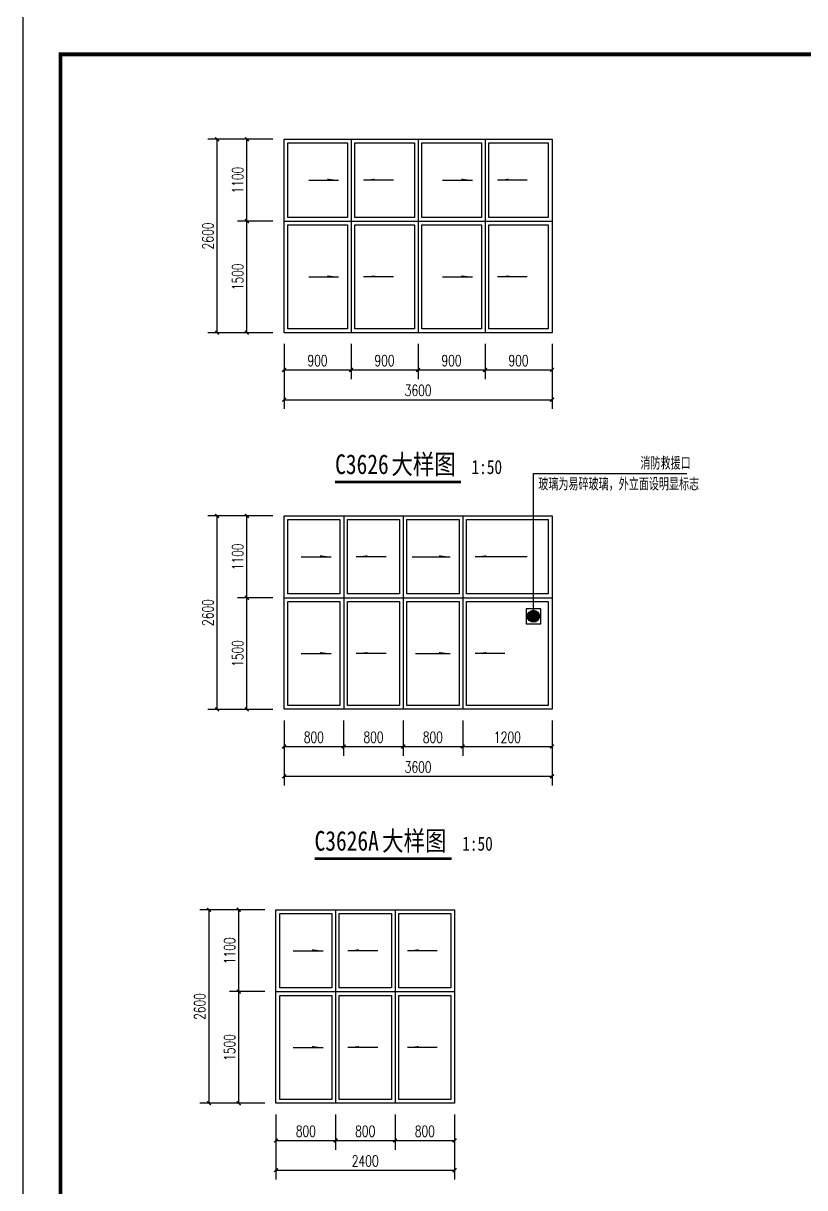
# Model space of a CAD drawing. Extents: x 1900113 to 2270874, y 17288394 to 17931430.
# Drawn here: x 2249874 to 2260374, y 17326832 to 17342482 of the extents above; entities that cross this region are included whole.
import ezdxf

# ---------------------------------------------------------------- set-up
doc = ezdxf.new("R2010")
doc.units = 0
doc.header["$LTSCALE"] = 1000
doc.header["$MEASUREMENT"] = 0
doc.layers.get('Defpoints').update_dxf_attribs({"color": 250})
for name, color, linetype in [('0 - 立面线', 7, 'Continuous'), ('DIM_LEAD', 145, 'Continuous'), ('DIM_SYMB', 165, 'Continuous'), ('PUB_DIM', 161, 'Continuous'), ('PUB_TEXT', 7, 'Continuous'), ('TK', 4, 'Continuous'), ('WINDOW', 140, 'Continuous')]:
    doc.layers.add(name, color=color, linetype=linetype)
doc.styles.add('_TCH_DIM', font='SIMPLEX', dxfattribs={"bigfont": 'GBCBIG'})
doc.styles.add('_TCH_DIM_T3', font='SIMPLEX', dxfattribs={"width": 0.705882, "bigfont": 'GBCBIG'})
doc.styles.add('YAYA', font='', dxfattribs={"width": 0.8, "height": 1})
doc.styles.get('YAYA').set_extended_font_data('SimSun')
doc.dimstyles.new('_TCH_ARCH&&50', dxfattribs={"dimtxt": 148.75, "dimasz": 50, "dimexe": 125, "dimexo": 150, "dimgap": 50, "dimtad": 1, "dimdec": 0, "dimzin": 0, "dimdsep": 46, "dimtxsty": '_TCH_DIM_T3', "dimblk": 'ARCHTICK', "dimcen": 0.09, "dimclrt": 7, "dimazin": 2, "dimtfac": 1, "dimtdec": 0, "dimtix": 1, "dimtmove": 2, "dimatfit": 3, "dimfxl": 0, "dimtolj": 1, "dimtzin": 0, "dimarcsym": 0})

# ---------------------------------------------------------------- blocks, each defined once
blk = doc.blocks.new('123124342')
blk.add_hatch(color=1).paths.add_polyline_path([(195147, 103988, 1), (194987, 103988, 1)])
blk.add_lwpolyline([(194967, 103888), (195167, 103888), (195167, 104088), (194967, 104088)], close=True)
blk.add_circle((195067, 103988), 80)
blk = doc.blocks.new('GeYuanFrame_23875652', base_point=(18.76, 4.34))
at = {"layer": 'TK'}
blk.add_lwpolyline([(18.76, 424.34), (612.76, 424.34), (612.76, 4.34), (18.76, 4.34), (18.76, 424.34)], dxfattribs=at)
at = {"layer": 'TK', "const_width": 1}
blk.add_lwpolyline([(602.76, 414.34), (43.76, 414.34), (43.76, 14.34), (602.76, 14.34)], close=True, dxfattribs=at)
blk = doc.blocks.new('_ArchTick')
at = {"color": 0, "linetype": 'ByBlock', "const_width": 0.4}
blk.add_lwpolyline([(-0.5, -0.5), (0.5, 0.5)], dxfattribs=at)
blk = doc.blocks.new('*D52')
at = {"layer": 'Defpoints', "color": 0}
for p in [(2252478, 17335861), (2252978, 17335861), (2252978, 17333261)]:
    blk.add_point(p, dxfattribs=at)
at = {"layer": 'PUB_DIM', "color": 0, "lineweight": -2}
for p, q in [((2252828, 17335861), (2252353, 17335861)), ((2252478, 17333261), (2252478, 17335861)), ((2252828, 17333261), (2252353, 17333261))]:
    blk.add_line(p, q, dxfattribs=at)
at = {"layer": 'PUB_DIM', "color": 0, "lineweight": -2, "xscale": 50, "yscale": 50, "zscale": 50}
for p, rotation in [((2252478, 17335861), 90), ((2252478, 17333261), 270)]:
    blk.add_blockref('_ArchTick', p, dxfattribs=dict(at, rotation=rotation))
at = {"layer": 'PUB_DIM', "color": 7, "insert": (2252354, 17334561), "char_height": 148.8, "attachment_point": 5, "rotation": 90, "style": '_TCH_DIM_T3'}
blk.add_mtext('\\A1;2600', dxfattribs=at)
blk = doc.blocks.new('*D53')
at = {"layer": 'Defpoints', "color": 0}
for p in [(2253378, 17333261), (2254178, 17333261), (2254178, 17332761)]:
    blk.add_point(p, dxfattribs=at)
at = {"layer": 'PUB_DIM', "color": 0, "lineweight": -2}
for p, q in [((2253378, 17333111), (2253378, 17332636)), ((2254178, 17333111), (2254178, 17332636)), ((2253378, 17332761), (2254178, 17332761))]:
    blk.add_line(p, q, dxfattribs=at)
at = {"layer": 'PUB_DIM', "color": 0, "lineweight": -2, "xscale": 50, "yscale": 50, "zscale": 50, "rotation": 180}
blk.add_blockref('_ArchTick', (2253378, 17332761), dxfattribs=at)
at = {"layer": 'PUB_DIM', "color": 0, "lineweight": -2, "xscale": 50, "yscale": 50, "zscale": 50}
blk.add_blockref('_ArchTick', (2254178, 17332761), dxfattribs=at)
at = {"layer": 'PUB_DIM', "color": 7, "insert": (2253778, 17332886), "char_height": 148.8, "attachment_point": 5, "style": '_TCH_DIM_T3'}
blk.add_mtext('\\A1;800', dxfattribs=at)
blk = doc.blocks.new('*D54')
at = {"layer": 'Defpoints', "color": 0}
for p in [(2254178, 17333261), (2254978, 17333261), (2254978, 17332761)]:
    blk.add_point(p, dxfattribs=at)
at = {"layer": 'PUB_DIM', "color": 0, "lineweight": -2}
for p, q in [((2254178, 17333111), (2254178, 17332636)), ((2254978, 17333111), (2254978, 17332636)), ((2254178, 17332761), (2254978, 17332761))]:
    blk.add_line(p, q, dxfattribs=at)
at = {"layer": 'PUB_DIM', "color": 0, "lineweight": -2, "xscale": 50, "yscale": 50, "zscale": 50, "rotation": 180}
blk.add_blockref('_ArchTick', (2254178, 17332761), dxfattribs=at)
at = {"layer": 'PUB_DIM', "color": 0, "lineweight": -2, "xscale": 50, "yscale": 50, "zscale": 50}
blk.add_blockref('_ArchTick', (2254978, 17332761), dxfattribs=at)
at = {"layer": 'PUB_DIM', "color": 7, "insert": (2254578, 17332886), "char_height": 148.8, "attachment_point": 5, "style": '_TCH_DIM_T3'}
blk.add_mtext('\\A1;800', dxfattribs=at)
blk = doc.blocks.new('*D55')
at = {"layer": 'Defpoints', "color": 0}
for p in [(2254978, 17333261), (2255778, 17333261), (2255778, 17332761)]:
    blk.add_point(p, dxfattribs=at)
at = {"layer": 'PUB_DIM', "color": 0, "lineweight": -2}
for p, q in [((2254978, 17333111), (2254978, 17332636)), ((2255778, 17333111), (2255778, 17332636)), ((2254978, 17332761), (2255778, 17332761))]:
    blk.add_line(p, q, dxfattribs=at)
at = {"layer": 'PUB_DIM', "color": 0, "lineweight": -2, "xscale": 50, "yscale": 50, "zscale": 50, "rotation": 180}
blk.add_blockref('_ArchTick', (2254978, 17332761), dxfattribs=at)
at = {"layer": 'PUB_DIM', "color": 0, "lineweight": -2, "xscale": 50, "yscale": 50, "zscale": 50}
blk.add_blockref('_ArchTick', (2255778, 17332761), dxfattribs=at)
at = {"layer": 'PUB_DIM', "color": 7, "insert": (2255378, 17332886), "char_height": 148.8, "attachment_point": 5, "style": '_TCH_DIM_T3'}
blk.add_mtext('\\A1;800', dxfattribs=at)
blk = doc.blocks.new('*D56')
at = {"layer": 'Defpoints', "color": 0}
for p in [(2255778, 17333261), (2256978, 17333261), (2256978, 17332761)]:
    blk.add_point(p, dxfattribs=at)
at = {"layer": 'PUB_DIM', "color": 0, "lineweight": -2}
for p, q in [((2255778, 17333111), (2255778, 17332636)), ((2256978, 17333111), (2256978, 17332636)), ((2255778, 17332761), (2256978, 17332761))]:
    blk.add_line(p, q, dxfattribs=at)
at = {"layer": 'PUB_DIM', "color": 0, "lineweight": -2, "xscale": 50, "yscale": 50, "zscale": 50, "rotation": 180}
blk.add_blockref('_ArchTick', (2255778, 17332761), dxfattribs=at)
at = {"layer": 'PUB_DIM', "color": 0, "lineweight": -2, "xscale": 50, "yscale": 50, "zscale": 50}
blk.add_blockref('_ArchTick', (2256978, 17332761), dxfattribs=at)
at = {"layer": 'PUB_DIM', "color": 7, "insert": (2256378, 17332886), "char_height": 148.8, "attachment_point": 5, "style": '_TCH_DIM_T3'}
blk.add_mtext('\\A1;1200', dxfattribs=at)
blk = doc.blocks.new('*D57')
at = {"layer": 'Defpoints', "color": 0}
for p in [(2253378, 17333261), (2256978, 17333261), (2256978, 17332361)]:
    blk.add_point(p, dxfattribs=at)
at = {"layer": 'PUB_DIM', "color": 0, "lineweight": -2}
for p, q in [((2253378, 17333111), (2253378, 17332236)), ((2256978, 17333111), (2256978, 17332236)), ((2253378, 17332361), (2256978, 17332361))]:
    blk.add_line(p, q, dxfattribs=at)
at = {"layer": 'PUB_DIM', "color": 0, "lineweight": -2, "xscale": 50, "yscale": 50, "zscale": 50, "rotation": 180}
blk.add_blockref('_ArchTick', (2253378, 17332361), dxfattribs=at)
at = {"layer": 'PUB_DIM', "color": 0, "lineweight": -2, "xscale": 50, "yscale": 50, "zscale": 50}
blk.add_blockref('_ArchTick', (2256978, 17332361), dxfattribs=at)
at = {"layer": 'PUB_DIM', "color": 7, "insert": (2255178, 17332486), "char_height": 148.8, "attachment_point": 5, "style": '_TCH_DIM_T3'}
blk.add_mtext('\\A1;3600', dxfattribs=at)
blk = doc.blocks.new('*D58')
at = {"layer": 'Defpoints', "color": 0}
for p in [(2252878, 17334761), (2253378, 17334761), (2253378, 17333261)]:
    blk.add_point(p, dxfattribs=at)
at = {"layer": 'PUB_DIM', "color": 0, "lineweight": -2}
for p, q in [((2253228, 17334761), (2252753, 17334761)), ((2252878, 17333261), (2252878, 17334761)), ((2253228, 17333261), (2252753, 17333261))]:
    blk.add_line(p, q, dxfattribs=at)
at = {"layer": 'PUB_DIM', "color": 0, "lineweight": -2, "xscale": 50, "yscale": 50, "zscale": 50}
for p, rotation in [((2252878, 17334761), 90), ((2252878, 17333261), 270)]:
    blk.add_blockref('_ArchTick', p, dxfattribs=dict(at, rotation=rotation))
at = {"layer": 'PUB_DIM', "color": 7, "insert": (2252754, 17334011), "char_height": 148.8, "attachment_point": 5, "rotation": 90, "style": '_TCH_DIM_T3'}
blk.add_mtext('\\A1;1500', dxfattribs=at)
blk = doc.blocks.new('*D59')
at = {"layer": 'Defpoints', "color": 0}
for p in [(2252878, 17335861), (2253378, 17335861), (2253378, 17334761)]:
    blk.add_point(p, dxfattribs=at)
at = {"layer": 'PUB_DIM', "color": 0, "lineweight": -2}
for p, q in [((2253228, 17335861), (2252753, 17335861)), ((2252878, 17334761), (2252878, 17335861)), ((2253228, 17334761), (2252753, 17334761))]:
    blk.add_line(p, q, dxfattribs=at)
at = {"layer": 'PUB_DIM', "color": 0, "lineweight": -2, "xscale": 50, "yscale": 50, "zscale": 50}
for p, rotation in [((2252878, 17335861), 90), ((2252878, 17334761), 270)]:
    blk.add_blockref('_ArchTick', p, dxfattribs=dict(at, rotation=rotation))
at = {"layer": 'PUB_DIM', "color": 7, "insert": (2252754, 17335311), "char_height": 148.8, "attachment_point": 5, "rotation": 90, "style": '_TCH_DIM_T3'}
blk.add_mtext('\\A1;1100', dxfattribs=at)
blk = doc.blocks.new('*D93')
at = {"layer": 'Defpoints', "color": 0}
for p in [(2252369, 17330567), (2252869, 17330567), (2252869, 17327967)]:
    blk.add_point(p, dxfattribs=at)
at = {"layer": 'PUB_DIM', "color": 0, "lineweight": -2}
for p, q in [((2252719, 17330567), (2252244, 17330567)), ((2252369, 17327967), (2252369, 17330567)), ((2252719, 17327967), (2252244, 17327967))]:
    blk.add_line(p, q, dxfattribs=at)
at = {"layer": 'PUB_DIM', "color": 0, "lineweight": -2, "xscale": 50, "yscale": 50, "zscale": 50}
for p, rotation in [((2252369, 17330567), 90), ((2252369, 17327967), 270)]:
    blk.add_blockref('_ArchTick', p, dxfattribs=dict(at, rotation=rotation))
at = {"layer": 'PUB_DIM', "color": 7, "insert": (2252245, 17329267), "char_height": 148.8, "attachment_point": 5, "rotation": 90, "style": '_TCH_DIM_T3'}
blk.add_mtext('\\A1;2600', dxfattribs=at)
blk = doc.blocks.new('*D94')
at = {"layer": 'Defpoints', "color": 0}
for p in [(2253269, 17327967), (2254069, 17327967), (2254069, 17327467)]:
    blk.add_point(p, dxfattribs=at)
at = {"layer": 'PUB_DIM', "color": 0, "lineweight": -2}
for p, q in [((2253269, 17327817), (2253269, 17327342)), ((2254069, 17327817), (2254069, 17327342)), ((2253269, 17327467), (2254069, 17327467))]:
    blk.add_line(p, q, dxfattribs=at)
at = {"layer": 'PUB_DIM', "color": 0, "lineweight": -2, "xscale": 50, "yscale": 50, "zscale": 50, "rotation": 180}
blk.add_blockref('_ArchTick', (2253269, 17327467), dxfattribs=at)
at = {"layer": 'PUB_DIM', "color": 0, "lineweight": -2, "xscale": 50, "yscale": 50, "zscale": 50}
blk.add_blockref('_ArchTick', (2254069, 17327467), dxfattribs=at)
at = {"layer": 'PUB_DIM', "color": 7, "insert": (2253669, 17327591), "char_height": 148.8, "attachment_point": 5, "style": '_TCH_DIM_T3'}
blk.add_mtext('\\A1;800', dxfattribs=at)
blk = doc.blocks.new('*D95')
at = {"layer": 'Defpoints', "color": 0}
for p in [(2254069, 17327967), (2254869, 17327967), (2254869, 17327467)]:
    blk.add_point(p, dxfattribs=at)
at = {"layer": 'PUB_DIM', "color": 0, "lineweight": -2}
for p, q in [((2254069, 17327817), (2254069, 17327342)), ((2254869, 17327817), (2254869, 17327342)), ((2254069, 17327467), (2254869, 17327467))]:
    blk.add_line(p, q, dxfattribs=at)
at = {"layer": 'PUB_DIM', "color": 0, "lineweight": -2, "xscale": 50, "yscale": 50, "zscale": 50, "rotation": 180}
blk.add_blockref('_ArchTick', (2254069, 17327467), dxfattribs=at)
at = {"layer": 'PUB_DIM', "color": 0, "lineweight": -2, "xscale": 50, "yscale": 50, "zscale": 50}
blk.add_blockref('_ArchTick', (2254869, 17327467), dxfattribs=at)
at = {"layer": 'PUB_DIM', "color": 7, "insert": (2254469, 17327591), "char_height": 148.8, "attachment_point": 5, "style": '_TCH_DIM_T3'}
blk.add_mtext('\\A1;800', dxfattribs=at)
blk = doc.blocks.new('*D96')
at = {"layer": 'Defpoints', "color": 0}
for p in [(2254869, 17327967), (2255669, 17327967), (2255669, 17327467)]:
    blk.add_point(p, dxfattribs=at)
at = {"layer": 'PUB_DIM', "color": 0, "lineweight": -2}
for p, q in [((2254869, 17327817), (2254869, 17327342)), ((2255669, 17327817), (2255669, 17327342)), ((2254869, 17327467), (2255669, 17327467))]:
    blk.add_line(p, q, dxfattribs=at)
at = {"layer": 'PUB_DIM', "color": 0, "lineweight": -2, "xscale": 50, "yscale": 50, "zscale": 50, "rotation": 180}
blk.add_blockref('_ArchTick', (2254869, 17327467), dxfattribs=at)
at = {"layer": 'PUB_DIM', "color": 0, "lineweight": -2, "xscale": 50, "yscale": 50, "zscale": 50}
blk.add_blockref('_ArchTick', (2255669, 17327467), dxfattribs=at)
at = {"layer": 'PUB_DIM', "color": 7, "insert": (2255269, 17327591), "char_height": 148.8, "attachment_point": 5, "style": '_TCH_DIM_T3'}
blk.add_mtext('\\A1;800', dxfattribs=at)
blk = doc.blocks.new('*D97')
at = {"layer": 'Defpoints', "color": 0}
for p in [(2253269, 17327967), (2255669, 17327967), (2255669, 17327067)]:
    blk.add_point(p, dxfattribs=at)
at = {"layer": 'PUB_DIM', "color": 0, "lineweight": -2}
for p, q in [((2253269, 17327817), (2253269, 17326942)), ((2255669, 17327817), (2255669, 17326942)), ((2253269, 17327067), (2255669, 17327067))]:
    blk.add_line(p, q, dxfattribs=at)
at = {"layer": 'PUB_DIM', "color": 0, "lineweight": -2, "xscale": 50, "yscale": 50, "zscale": 50, "rotation": 180}
blk.add_blockref('_ArchTick', (2253269, 17327067), dxfattribs=at)
at = {"layer": 'PUB_DIM', "color": 0, "lineweight": -2, "xscale": 50, "yscale": 50, "zscale": 50}
blk.add_blockref('_ArchTick', (2255669, 17327067), dxfattribs=at)
at = {"layer": 'PUB_DIM', "color": 7, "insert": (2254469, 17327191), "char_height": 148.8, "attachment_point": 5, "style": '_TCH_DIM_T3'}
blk.add_mtext('\\A1;2400', dxfattribs=at)
blk = doc.blocks.new('*D98')
at = {"layer": 'Defpoints', "color": 0}
for p in [(2252769, 17329467), (2253269, 17329467), (2253269, 17327967)]:
    blk.add_point(p, dxfattribs=at)
at = {"layer": 'PUB_DIM', "color": 0, "lineweight": -2}
for p, q in [((2253119, 17329467), (2252644, 17329467)), ((2252769, 17327967), (2252769, 17329467)), ((2253119, 17327967), (2252644, 17327967))]:
    blk.add_line(p, q, dxfattribs=at)
at = {"layer": 'PUB_DIM', "color": 0, "lineweight": -2, "xscale": 50, "yscale": 50, "zscale": 50}
for p, rotation in [((2252769, 17329467), 90), ((2252769, 17327967), 270)]:
    blk.add_blockref('_ArchTick', p, dxfattribs=dict(at, rotation=rotation))
at = {"layer": 'PUB_DIM', "color": 7, "insert": (2252645, 17328717), "char_height": 148.8, "attachment_point": 5, "rotation": 90, "style": '_TCH_DIM_T3'}
blk.add_mtext('\\A1;1500', dxfattribs=at)
blk = doc.blocks.new('*D99')
at = {"layer": 'Defpoints', "color": 0}
for p in [(2252769, 17330567), (2253269, 17330567), (2253269, 17329467)]:
    blk.add_point(p, dxfattribs=at)
at = {"layer": 'PUB_DIM', "color": 0, "lineweight": -2}
for p, q in [((2253119, 17330567), (2252644, 17330567)), ((2252769, 17329467), (2252769, 17330567)), ((2253119, 17329467), (2252644, 17329467))]:
    blk.add_line(p, q, dxfattribs=at)
at = {"layer": 'PUB_DIM', "color": 0, "lineweight": -2, "xscale": 50, "yscale": 50, "zscale": 50}
for p, rotation in [((2252769, 17330567), 90), ((2252769, 17329467), 270)]:
    blk.add_blockref('_ArchTick', p, dxfattribs=dict(at, rotation=rotation))
at = {"layer": 'PUB_DIM', "color": 7, "insert": (2252645, 17330017), "char_height": 148.8, "attachment_point": 5, "rotation": 90, "style": '_TCH_DIM_T3'}
blk.add_mtext('\\A1;1100', dxfattribs=at)
blk = doc.blocks.new('*D100')
at = {"layer": 'Defpoints', "color": 0}
for p in [(2252478, 17340923), (2252978, 17340923), (2252978, 17338323)]:
    blk.add_point(p, dxfattribs=at)
at = {"layer": 'PUB_DIM', "color": 0, "lineweight": -2}
for p, q in [((2252828, 17340923), (2252353, 17340923)), ((2252478, 17338323), (2252478, 17340923)), ((2252828, 17338323), (2252353, 17338323))]:
    blk.add_line(p, q, dxfattribs=at)
at = {"layer": 'PUB_DIM', "color": 0, "lineweight": -2, "xscale": 50, "yscale": 50, "zscale": 50}
for p, rotation in [((2252478, 17340923), 90), ((2252478, 17338323), 270)]:
    blk.add_blockref('_ArchTick', p, dxfattribs=dict(at, rotation=rotation))
at = {"layer": 'PUB_DIM', "color": 7, "insert": (2252354, 17339623), "char_height": 148.8, "attachment_point": 5, "rotation": 90, "style": '_TCH_DIM_T3'}
blk.add_mtext('\\A1;2600', dxfattribs=at)
blk = doc.blocks.new('*D101')
at = {"layer": 'Defpoints', "color": 0}
for p in [(2253378, 17338323), (2254278, 17338323), (2254278, 17337823)]:
    blk.add_point(p, dxfattribs=at)
at = {"layer": 'PUB_DIM', "color": 0, "lineweight": -2}
for p, q in [((2253378, 17338173), (2253378, 17337698)), ((2254278, 17338173), (2254278, 17337698)), ((2253378, 17337823), (2254278, 17337823))]:
    blk.add_line(p, q, dxfattribs=at)
at = {"layer": 'PUB_DIM', "color": 0, "lineweight": -2, "xscale": 50, "yscale": 50, "zscale": 50, "rotation": 180}
blk.add_blockref('_ArchTick', (2253378, 17337823), dxfattribs=at)
at = {"layer": 'PUB_DIM', "color": 0, "lineweight": -2, "xscale": 50, "yscale": 50, "zscale": 50}
blk.add_blockref('_ArchTick', (2254278, 17337823), dxfattribs=at)
at = {"layer": 'PUB_DIM', "color": 7, "insert": (2253828, 17337948), "char_height": 148.8, "attachment_point": 5, "style": '_TCH_DIM_T3'}
blk.add_mtext('\\A1;900', dxfattribs=at)
blk = doc.blocks.new('*D102')
at = {"layer": 'Defpoints', "color": 0}
for p in [(2254278, 17338323), (2255178, 17338323), (2255178, 17337823)]:
    blk.add_point(p, dxfattribs=at)
at = {"layer": 'PUB_DIM', "color": 0, "lineweight": -2}
for p, q in [((2254278, 17338173), (2254278, 17337698)), ((2255178, 17338173), (2255178, 17337698)), ((2254278, 17337823), (2255178, 17337823))]:
    blk.add_line(p, q, dxfattribs=at)
at = {"layer": 'PUB_DIM', "color": 0, "lineweight": -2, "xscale": 50, "yscale": 50, "zscale": 50, "rotation": 180}
blk.add_blockref('_ArchTick', (2254278, 17337823), dxfattribs=at)
at = {"layer": 'PUB_DIM', "color": 0, "lineweight": -2, "xscale": 50, "yscale": 50, "zscale": 50}
blk.add_blockref('_ArchTick', (2255178, 17337823), dxfattribs=at)
at = {"layer": 'PUB_DIM', "color": 7, "insert": (2254728, 17337948), "char_height": 148.8, "attachment_point": 5, "style": '_TCH_DIM_T3'}
blk.add_mtext('\\A1;900', dxfattribs=at)
blk = doc.blocks.new('*D103')
at = {"layer": 'Defpoints', "color": 0}
for p in [(2255178, 17338323), (2256078, 17338323), (2256078, 17337823)]:
    blk.add_point(p, dxfattribs=at)
at = {"layer": 'PUB_DIM', "color": 0, "lineweight": -2}
for p, q in [((2255178, 17338173), (2255178, 17337698)), ((2256078, 17338173), (2256078, 17337698)), ((2255178, 17337823), (2256078, 17337823))]:
    blk.add_line(p, q, dxfattribs=at)
at = {"layer": 'PUB_DIM', "color": 0, "lineweight": -2, "xscale": 50, "yscale": 50, "zscale": 50, "rotation": 180}
blk.add_blockref('_ArchTick', (2255178, 17337823), dxfattribs=at)
at = {"layer": 'PUB_DIM', "color": 0, "lineweight": -2, "xscale": 50, "yscale": 50, "zscale": 50}
blk.add_blockref('_ArchTick', (2256078, 17337823), dxfattribs=at)
at = {"layer": 'PUB_DIM', "color": 7, "insert": (2255628, 17337948), "char_height": 148.8, "attachment_point": 5, "style": '_TCH_DIM_T3'}
blk.add_mtext('\\A1;900', dxfattribs=at)
blk = doc.blocks.new('*D104')
at = {"layer": 'Defpoints', "color": 0}
for p in [(2256078, 17338323), (2256978, 17338323), (2256978, 17337823)]:
    blk.add_point(p, dxfattribs=at)
at = {"layer": 'PUB_DIM', "color": 0, "lineweight": -2}
for p, q in [((2256078, 17338173), (2256078, 17337698)), ((2256978, 17338173), (2256978, 17337698)), ((2256078, 17337823), (2256978, 17337823))]:
    blk.add_line(p, q, dxfattribs=at)
at = {"layer": 'PUB_DIM', "color": 0, "lineweight": -2, "xscale": 50, "yscale": 50, "zscale": 50, "rotation": 180}
blk.add_blockref('_ArchTick', (2256078, 17337823), dxfattribs=at)
at = {"layer": 'PUB_DIM', "color": 0, "lineweight": -2, "xscale": 50, "yscale": 50, "zscale": 50}
blk.add_blockref('_ArchTick', (2256978, 17337823), dxfattribs=at)
at = {"layer": 'PUB_DIM', "color": 7, "insert": (2256528, 17337948), "char_height": 148.8, "attachment_point": 5, "style": '_TCH_DIM_T3'}
blk.add_mtext('\\A1;900', dxfattribs=at)
blk = doc.blocks.new('*D105')
at = {"layer": 'Defpoints', "color": 0}
for p in [(2253378, 17338323), (2256978, 17338323), (2256978, 17337423)]:
    blk.add_point(p, dxfattribs=at)
at = {"layer": 'PUB_DIM', "color": 0, "lineweight": -2}
for p, q in [((2253378, 17338173), (2253378, 17337298)), ((2256978, 17338173), (2256978, 17337298)), ((2253378, 17337423), (2256978, 17337423))]:
    blk.add_line(p, q, dxfattribs=at)
at = {"layer": 'PUB_DIM', "color": 0, "lineweight": -2, "xscale": 50, "yscale": 50, "zscale": 50, "rotation": 180}
blk.add_blockref('_ArchTick', (2253378, 17337423), dxfattribs=at)
at = {"layer": 'PUB_DIM', "color": 0, "lineweight": -2, "xscale": 50, "yscale": 50, "zscale": 50}
blk.add_blockref('_ArchTick', (2256978, 17337423), dxfattribs=at)
at = {"layer": 'PUB_DIM', "color": 7, "insert": (2255178, 17337548), "char_height": 148.8, "attachment_point": 5, "style": '_TCH_DIM_T3'}
blk.add_mtext('\\A1;3600', dxfattribs=at)
blk = doc.blocks.new('*D106')
at = {"layer": 'Defpoints', "color": 0}
for p in [(2252878, 17339823), (2253378, 17339823), (2253378, 17338323)]:
    blk.add_point(p, dxfattribs=at)
at = {"layer": 'PUB_DIM', "color": 0, "lineweight": -2}
for p, q in [((2253228, 17339823), (2252753, 17339823)), ((2252878, 17338323), (2252878, 17339823)), ((2253228, 17338323), (2252753, 17338323))]:
    blk.add_line(p, q, dxfattribs=at)
at = {"layer": 'PUB_DIM', "color": 0, "lineweight": -2, "xscale": 50, "yscale": 50, "zscale": 50}
for p, rotation in [((2252878, 17339823), 90), ((2252878, 17338323), 270)]:
    blk.add_blockref('_ArchTick', p, dxfattribs=dict(at, rotation=rotation))
at = {"layer": 'PUB_DIM', "color": 7, "insert": (2252754, 17339073), "char_height": 148.8, "attachment_point": 5, "rotation": 90, "style": '_TCH_DIM_T3'}
blk.add_mtext('\\A1;1500', dxfattribs=at)
blk = doc.blocks.new('*D107')
at = {"layer": 'Defpoints', "color": 0}
for p in [(2252878, 17340923), (2253378, 17340923), (2253378, 17339823)]:
    blk.add_point(p, dxfattribs=at)
at = {"layer": 'PUB_DIM', "color": 0, "lineweight": -2}
for p, q in [((2253228, 17340923), (2252753, 17340923)), ((2252878, 17339823), (2252878, 17340923)), ((2253228, 17339823), (2252753, 17339823))]:
    blk.add_line(p, q, dxfattribs=at)
at = {"layer": 'PUB_DIM', "color": 0, "lineweight": -2, "xscale": 50, "yscale": 50, "zscale": 50}
for p, rotation in [((2252878, 17340923), 90), ((2252878, 17339823), 270)]:
    blk.add_blockref('_ArchTick', p, dxfattribs=dict(at, rotation=rotation))
at = {"layer": 'PUB_DIM', "color": 7, "insert": (2252754, 17340373), "char_height": 148.8, "attachment_point": 5, "rotation": 90, "style": '_TCH_DIM_T3'}
blk.add_mtext('\\A1;1100', dxfattribs=at)

msp = doc.modelspace()

# ---------------------------------------------------------------- hatches: boundary and pattern name
at = {"layer": 'DIM_SYMB'}
for points in [[(2254110.6, 17340373.3), (2253960.6, 17340373.3), (2253960.6, 17340393.3)], [(2254444.2, 17340373.3), (2254594.2, 17340373.3), (2254594.2, 17340393.3)], [(2255910.6, 17340373.3), (2255760.6, 17340373.3), (2255760.6, 17340393.3)], [(2256244.2, 17340373.3), (2256394.2, 17340373.3), (2256394.2, 17340393.3)], [(2254110.6, 17339073.3), (2253960.6, 17339073.3), (2253960.6, 17339093.3)], [(2254444.2, 17339073.3), (2254594.2, 17339073.3), (2254594.2, 17339093.3)], [(2255910.6, 17339073.3), (2255760.6, 17339073.3), (2255760.6, 17339093.3)], [(2256244.2, 17339073.3), (2256394.2, 17339073.3), (2256394.2, 17339093.3)], [(2254010.6, 17335311.5), (2253860.6, 17335311.5), (2253860.6, 17335331.5)], [(2254346.3, 17335311.5), (2254496.3, 17335311.5), (2254496.3, 17335331.5)], [(2255610.6, 17335311.5), (2255460.6, 17335311.5), (2255460.6, 17335331.5)], [(2255944.2, 17335311.5), (2256094.2, 17335311.5), (2256094.2, 17335331.5)], [(2254010.6, 17334011.5), (2253860.6, 17334011.5), (2253860.6, 17334031.5)], [(2254346.3, 17334011.5), (2254496.3, 17334011.5), (2254496.3, 17334031.5)], [(2255610.6, 17334011.5), (2255460.6, 17334011.5), (2255460.6, 17334031.5)], [(2255944.2, 17334011.5), (2256094.2, 17334011.5), (2256094.2, 17334031.5)], [(2253901.1, 17330016.8), (2253751.1, 17330016.8), (2253751.1, 17330036.8)], [(2254234.7, 17330016.8), (2254384.7, 17330016.8), (2254384.7, 17330036.8)], [(2255034.7, 17330016.8), (2255184.7, 17330016.8), (2255184.7, 17330036.8)], [(2253901.1, 17328716.8), (2253751.1, 17328716.8), (2253751.1, 17328736.8)], [(2254234.7, 17328716.8), (2254384.7, 17328716.8), (2254384.7, 17328736.8)], [(2255034.7, 17328716.8), (2255184.7, 17328716.8), (2255184.7, 17328736.8)]]:
    msp.add_hatch(color=256, dxfattribs=at).paths.add_polyline_path(points)

# ---------------------------------------------------------------- linework, layer by layer
at = {"layer": '0 - 立面线'}
for p, q in [((2254278.5, 17340923.3), (2254278.5, 17338323.3)), ((2255178.5, 17340923.3), (2255178.5, 17338323.3)), ((2256078.5, 17340923.3), (2256078.5, 17338323.3)), ((2253378.5, 17339823.3), (2256978.5, 17339823.3)), ((2254178.5, 17335861.5), (2254178.5, 17333261.5)), ((2254978.5, 17335861.5), (2254978.5, 17333261.5)), ((2255778.5, 17335861.5), (2255778.5, 17333261.5)), ((2253378.5, 17334761.5), (2256978.5, 17334761.5)), ((2254069, 17330566.8), (2254069, 17327966.8)), ((2254869, 17330566.8), (2254869, 17327966.8)), ((2255669, 17330566.8), (2255669, 17327966.8)), ((2253269, 17329466.8), (2255669, 17329466.8))]:
    msp.add_line(p, q, dxfattribs=at)
for points in [[(2253378.5, 17340923.3), (2256978.5, 17340923.3), (2256978.5, 17338323.3), (2253378.5, 17338323.3)], [(2253378.5, 17335861.5), (2256978.5, 17335861.5), (2256978.5, 17333261.5), (2253378.5, 17333261.5)], [(2253269, 17330566.8), (2255669, 17330566.8), (2255669, 17327966.8), (2253269, 17327966.8)]]:
    msp.add_lwpolyline(points, close=True, dxfattribs=at)
at = {"layer": 'DIM_LEAD'}
for p, q in [((2256728.5, 17334580.8), (2256728.5, 17336431)), ((2256728.5, 17334580.8), (2256728.5, 17336431)), ((2256728.5, 17336431), (2258790.1, 17336431))]:
    msp.add_line(p, q, dxfattribs=at)
at = {"layer": 'DIM_LEAD', "const_width": 20}
msp.add_lwpolyline([(2256728.5, 17334570.8, 1), (2256728.5, 17334590.8, 1)], format="xyb", close=True, dxfattribs=at)
msp.add_lwpolyline([(2256728.5, 17334570.8, 1), (2256728.5, 17334590.8, 1)], format="xyb", close=True, dxfattribs=at)
at = {"layer": 'DIM_SYMB'}
for points in [[(2253708.6, 17340373.3), (2254110.6, 17340373.3)], [(2254846.1, 17340373.3), (2254444.2, 17340373.3)], [(2255508.6, 17340373.3), (2255910.6, 17340373.3)], [(2256646.1, 17340373.3), (2256244.2, 17340373.3)], [(2253708.6, 17339073.3), (2254110.6, 17339073.3)], [(2254846.1, 17339073.3), (2254444.2, 17339073.3)], [(2255508.6, 17339073.3), (2255910.6, 17339073.3)], [(2256646.1, 17339073.3), (2256244.2, 17339073.3)], [(2253608.6, 17335311.5), (2254010.6, 17335311.5)], [(2254748.3, 17335311.5), (2254346.3, 17335311.5)], [(2255100.5, 17335311.5), (2255610.6, 17335311.5)], [(2256646.1, 17335311.5), (2255944.2, 17335311.5)], [(2253608.6, 17334011.5), (2254010.6, 17334011.5)], [(2254748.3, 17334011.5), (2254346.3, 17334011.5)], [(2255143.9, 17334011.5), (2255610.6, 17334011.5)], [(2256346.1, 17334011.5), (2255944.2, 17334011.5)], [(2253499.2, 17330016.8), (2253901.1, 17330016.8)], [(2254636.7, 17330016.8), (2254234.7, 17330016.8)], [(2255436.7, 17330016.8), (2255034.7, 17330016.8)], [(2253499.2, 17328716.8), (2253901.1, 17328716.8)], [(2254636.7, 17328716.8), (2254234.7, 17328716.8)], [(2255436.7, 17328716.8), (2255034.7, 17328716.8)]]:
    msp.add_lwpolyline(points, dxfattribs=at)
at = {"layer": 'DIM_SYMB', "const_width": 35}
for points in [[(2254064.1, 17336314.9), (2255756.2, 17336314.9)], [(2253787.9, 17331253.1), (2255631.2, 17331253.1)]]:
    msp.add_lwpolyline(points, dxfattribs=at)
at = {"layer": 'WINDOW'}
for points in [[(2254228.5, 17339873.3), (2253428.5, 17339873.3), (2253428.5, 17340873.3), (2254228.5, 17340873.3)], [(2255128.5, 17339873.3), (2254328.5, 17339873.3), (2254328.5, 17340873.3), (2255128.5, 17340873.3)], [(2256028.5, 17339873.3), (2255228.5, 17339873.3), (2255228.5, 17340873.3), (2256028.5, 17340873.3)], [(2256928.5, 17339873.3), (2256128.5, 17339873.3), (2256128.5, 17340873.3), (2256928.5, 17340873.3)], [(2253428.5, 17339773.3), (2254228.5, 17339773.3), (2254228.5, 17338373.3), (2253428.5, 17338373.3)], [(2254328.5, 17339773.3), (2255128.5, 17339773.3), (2255128.5, 17338373.3), (2254328.5, 17338373.3)], [(2255228.5, 17339773.3), (2256028.5, 17339773.3), (2256028.5, 17338373.3), (2255228.5, 17338373.3)], [(2256128.5, 17339773.3), (2256928.5, 17339773.3), (2256928.5, 17338373.3), (2256128.5, 17338373.3)], [(2254128.5, 17334811.5), (2253428.5, 17334811.5), (2253428.5, 17335811.5), (2254128.5, 17335811.5)], [(2254928.5, 17334811.5), (2254228.5, 17334811.5), (2254228.5, 17335811.5), (2254928.5, 17335811.5)], [(2255728.5, 17334811.5), (2255028.5, 17334811.5), (2255028.5, 17335811.5), (2255728.5, 17335811.5)], [(2256928.5, 17334811.5), (2255828.5, 17334811.5), (2255828.5, 17335811.5), (2256928.5, 17335811.5)], [(2253428.5, 17334711.5), (2254128.5, 17334711.5), (2254128.5, 17333311.5), (2253428.5, 17333311.5)], [(2254228.5, 17334711.5), (2254928.5, 17334711.5), (2254928.5, 17333311.5), (2254228.5, 17333311.5)], [(2255027.9, 17334711.5), (2255728.5, 17334711.5), (2255728.5, 17333311.5), (2255027.9, 17333311.5)], [(2255828.5, 17334711.5), (2256928.5, 17334711.5), (2256928.5, 17333311.5), (2255828.5, 17333311.5)], [(2254019, 17329516.8), (2253319, 17329516.8), (2253319, 17330516.8), (2254019, 17330516.8)], [(2254819, 17329516.8), (2254119, 17329516.8), (2254119, 17330516.8), (2254819, 17330516.8)], [(2255619, 17329516.8), (2254919, 17329516.8), (2254919, 17330516.8), (2255619, 17330516.8)], [(2253319, 17329416.8), (2254019, 17329416.8), (2254019, 17328016.8), (2253319, 17328016.8)], [(2254119, 17329416.8), (2254819, 17329416.8), (2254819, 17328016.8), (2254119, 17328016.8)], [(2254919, 17329416.8), (2255619, 17329416.8), (2255619, 17328016.8), (2254919, 17328016.8)]]:
    msp.add_lwpolyline(points, close=True, dxfattribs=at)

# ---------------------------------------------------------------- block references
at = {"xscale": 50, "yscale": 50, "zscale": 50, "rotation": 270}
msp.add_blockref('GeYuanFrame_23875652', (2249873.5, 17343314.5), dxfattribs=at)
at = {"layer": '0 - 立面线', "color": 0, "ltscale": 0.5}
msp.add_blockref('123124342', (2061661.9, 17230524.2), dxfattribs=at)

# ---------------------------------------------------------------- texts
at = {"layer": 'PUB_TEXT', "style": 'YAYA', "width": 0.8}
for s, height, p in [('C3626', 264.35, (2254064.1, 17336423.3)), ('大样图', 264.35, (2254820.2, 17336423.3)), ('1:50', 188.82, (2255896.2, 17336423.3)), ('C3626A', 264.35, (2253787.9, 17331361.5)), ('大样图', 264.35, (2254695.2, 17331361.5)), ('1:50', 188.82, (2255771.2, 17331361.5))]:
    msp.add_text(s, height=height, dxfattribs=at).set_placement(p)
at = {"layer": 'PUB_TEXT', "style": '_TCH_DIM'}
for s, height, p in [('消防救援口', 168.79, (2258166, 17336483.5)), ('玻璃为易碎玻璃，外立面设明显标志', 168.794, (2256794, 17336203.5))]:
    msp.add_text(s, height=height, dxfattribs=at).set_placement(p)

# ---------------------------------------------------------------- dimensions: what is measured, and where the dimension line sits
at = {"layer": 'PUB_DIM'}
for p1, p2, distance, picture, middle in [((2252978.5, 17338323.3), (2252978.5, 17340923.3), 500, '*D100', (2252354.1, 17339623.3)), ((2253378.5, 17339823.3), (2253378.5, 17340923.3), 500, '*D107', (2252754.1, 17340373.3)), ((2253378.5, 17338323.3), (2253378.5, 17339823.3), 500, '*D106', (2252754.1, 17339073.3)), ((2253378.5, 17338323.3), (2254278.5, 17338323.3), -500, '*D101', (2253828.5, 17337947.7)), ((2253378.5, 17338323.3), (2256978.5, 17338323.3), -900, '*D105', (2255178.5, 17337547.7)), ((2254278.5, 17338323.3), (2255178.5, 17338323.3), -500, '*D102', (2254728.5, 17337947.7)), ((2255178.5, 17338323.3), (2256078.5, 17338323.3), -500, '*D103', (2255628.5, 17337947.7)), ((2256078.5, 17338323.3), (2256978.5, 17338323.3), -500, '*D104', (2256528.5, 17337947.7)), ((2252978.5, 17333261.5), (2252978.5, 17335861.5), 500, '*D52', (2252354.1, 17334561.5)), ((2253378.5, 17334761.5), (2253378.5, 17335861.5), 500, '*D59', (2252754.1, 17335311.5)), ((2253378.5, 17333261.5), (2253378.5, 17334761.5), 500, '*D58', (2252754.1, 17334011.5)), ((2253378.5, 17333261.5), (2254178.5, 17333261.5), -500, '*D53', (2253778.5, 17332885.8)), ((2253378.5, 17333261.5), (2256978.5, 17333261.5), -900, '*D57', (2255178.5, 17332485.8)), ((2254178.5, 17333261.5), (2254978.5, 17333261.5), -500, '*D54', (2254578.5, 17332885.8)), ((2254978.5, 17333261.5), (2255778.5, 17333261.5), -500, '*D55', (2255378.5, 17332885.8)), ((2255778.5, 17333261.5), (2256978.5, 17333261.5), -500, '*D56', (2256378.5, 17332885.8)), ((2252869, 17327966.8), (2252869, 17330566.8), 500, '*D93', (2252244.6, 17329266.8)), ((2253269, 17329466.8), (2253269, 17330566.8), 500, '*D99', (2252644.6, 17330016.8)), ((2253269, 17327966.8), (2253269, 17329466.8), 500, '*D98', (2252644.6, 17328716.8)), ((2253269, 17327966.8), (2254069, 17327966.8), -500, '*D94', (2253669, 17327591.1)), ((2253269, 17327966.8), (2255669, 17327966.8), -900, '*D97', (2254469, 17327191.1)), ((2254069, 17327966.8), (2254869, 17327966.8), -500, '*D95', (2254469, 17327591.1)), ((2254869, 17327966.8), (2255669, 17327966.8), -500, '*D96', (2255269, 17327591.1))]:
    dim = msp.add_aligned_dim(p1=p1, p2=p2, distance=distance, dimstyle='_TCH_ARCH&&50', dxfattribs=at)
    dim.commit()
    dim.dimension.update_dxf_attribs({"geometry": picture, "text_midpoint": middle})

doc.saveas('drawing.dxf')
